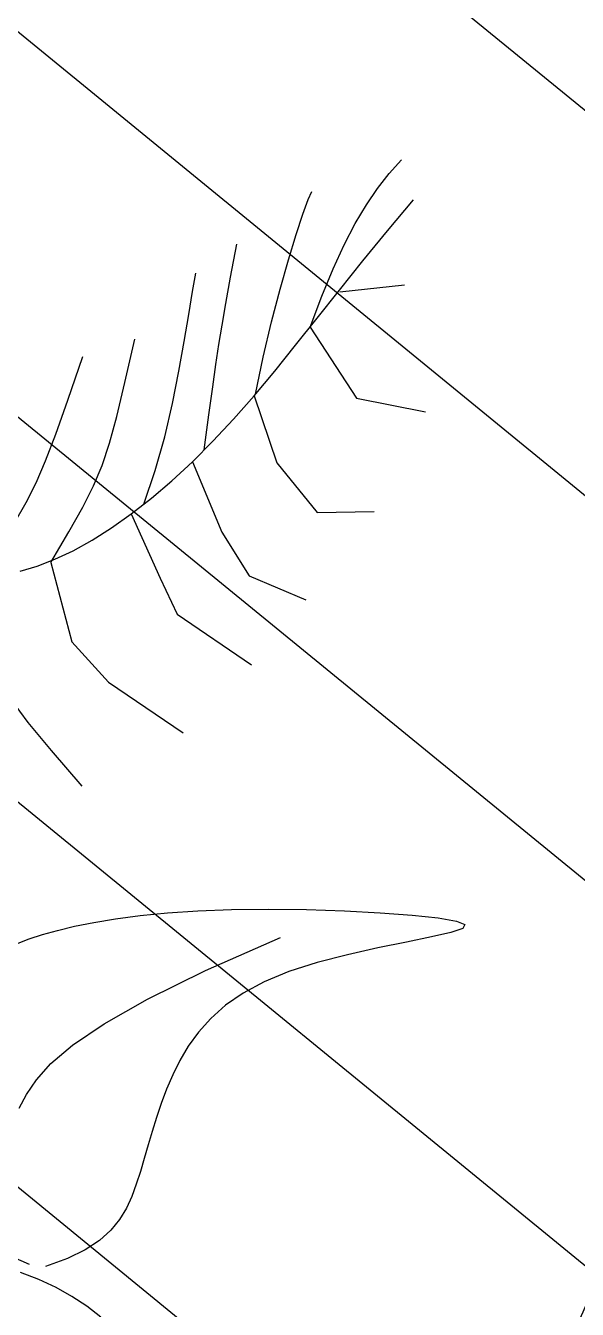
# Model space of a CAD drawing. Header units: millimetres. Extents: x -1030105 to 906887, y -616134 to 1220667.
# Drawn here: x -75108 to -74553, y 531583 to 532875 of the extents above; entities that cross this region are included whole.
import ezdxf

# ---------------------------------------------------------------- set-up
doc = ezdxf.new("R2010")
doc.units = ezdxf.units.MM
doc.header["$MEASUREMENT"] = 0
doc.linetypes.add('DASH', pattern=[0.35, 0.25, -0.1])
doc.layers.add('A-Furniture', color=143, linetype='Continuous')
doc.layers.add('A-Tree', color=98, linetype='Continuous')

# ---------------------------------------------------------------- blocks, each defined once
blk = doc.blocks.new('FUR')
at = {"layer": 'A-Furniture'}
for points in [[(-33916, 30608), (-33944.5, 30609.5), (-37418.5, 29102), (-37726.5, 27054), (-37216.5, 25233), (-37626.5, 21209), (-38739.5, 18856.5), (-41860, 14803.1), (-43043.2, 12422.3), (-43017.5, 9941.5), (-40833.5, 8087), (-38107, 9497.5), (-38274.5, 11476.5), (-38397.8, 13212.3), (-37305, 13750.5), (-34500, 13496.5), (-32540.5, 14865.5), (-32374, 19056), (-32479, 20125.5), (-32318, 21223.5), (-30829.5, 21995.5), (-30222, 22657.5), (-30469, 23962.5), (-31626.5, 24580.5), (-32324.5, 25527.5), (-32040.5, 28029), (-32099.5, 29098.5), (-33295, 30496), (-33916, 30608)], [(-29660.9, 8668.4), (-30240.5, 7440.5), (-31632.5, 6036), (-34068.5, 7621), (-33355.5, 10423), (-32253.5, 12656), (-31698.5, 16985.4)]]:
    blk.add_spline(points, degree=3, dxfattribs=at)
at = {"layer": 'A-Furniture', "color": 8, "linetype": 'DASH', "ltscale": 50}
blk.add_spline([(-36646, 29577.5), (-37284.5, 28277.5), (-36676, 26342), (-36463, 23656.5), (-37614.5, 20053), (-40425.5, 16182), (-42274, 13633.5), (-42830.5, 10964), (-42047, 9112), (-39697.5, 8972), (-38258, 10282.5), (-39334, 12606), (-37866.5, 13929), (-35698, 13970.5), (-34500.5, 13942.5), (-32416, 18555.5), (-32464, 21915.5), (-30663, 22279), (-30458.5, 23387), (-31963.5, 24634), (-33009, 26390), (-32199.5, 28680), (-33338.5, 30308), (-34838.5, 30477), (-36023, 30096.5), (-36646, 29577.5)], degree=3, dxfattribs=at)
blk.add_open_spline([(-56447, -6097), (-55194.8, -4879.4), (-50278.9, -2284.6), (-42421.5, -5454.8), (-32732.5, -11254), (-23302, -9202), (-18024, -504.5), (-16595.5, 8921.5), (-19600.3, 15918.3), (-21321.2, 18705.6), (-21789.7, 19345)], degree=3, knots=[32574.726206, 32574.726206, 32574.726206, 32574.726206, 37697.741245, 48060.131859, 55585.251958, 69452.989742, 76151.422264, 84447.837047, 94470.773244, 98031.734889, 98031.734889, 98031.734889, 98031.734889], dxfattribs=at)
at = {"layer": 'A-Furniture'}
blk.add_open_spline([(-29679.2, 8676.4), (-29722.6, 8576.2), (-29765.9, 8476.1), (-29896.7, 8178.8), (-29986.5, 7981), (-30102.3, 7747.6), (-30118.8, 7714.7), (-30169.2, 7615.8), (-30204, 7549.5), (-30251.2, 7462.5), (-30262.3, 7442.1), (-30284.9, 7401.2), (-30296.3, 7380.8), (-30331, 7319.4), (-30354.6, 7278.4), (-30427.1, 7156), (-30477.6, 7074.8), (-30599.8, 6890.7), (-30673.2, 6789.1), (-30828.1, 6598.1), (-30909.5, 6508.7), (-31058.9, 6368.3), (-31125.1, 6313.3), (-31262.2, 6215.8), (-31333, 6173.3), (-31464.4, 6110.3), (-31524.1, 6087.2), (-31602.8, 6064.1), (-31620.5, 6059.4), (-31673.2, 6046.8), (-31708.7, 6040.1), (-31816.8, 6025), (-31890.9, 6021.5), (-32041.6, 6026.8), (-32118.2, 6035.6), (-32272.6, 6064.4), (-32350.4, 6084.4), (-32506.1, 6134.8), (-32583.9, 6165), (-32781, 6254.2), (-32899.3, 6319.6), (-33127.9, 6468.6), (-33238.2, 6552.2), (-33445.8, 6733.7), (-33543.2, 6831.5), (-33720.3, 7037.3), (-33799.9, 7145.2), (-33925.8, 7349.1), (-33975.3, 7444.1), (-34028.4, 7570.8), (-34040.4, 7601.6), (-34062.3, 7663.4), (-34072.3, 7694.3), (-34099.3, 7787.3), (-34113.6, 7849.6), (-34140.9, 8008.4), (-34149.2, 8105.3), (-34150.9, 8299.9), (-34144.4, 8397.6), (-34118.6, 8593.4), (-34099.4, 8691.6), (-34050.3, 8888), (-34020.3, 8986.2), (-33933, 9236.4), (-33869.5, 9388.1), (-33729.3, 9689.6), (-33652.6, 9839.4), (-33493.8, 10135.7), (-33411.6, 10282.2), (-33249.4, 10570.9), (-33169.4, 10712.9), (-32948.8, 11108.9), (-32812.2, 11359.5), (-32559.3, 11860.6), (-32442.8, 12111.1), (-32319, 12420.9), (-32297.9, 12475.5), (-32260.9, 12575.2), (-32244.7, 12620.2), (-32213.3, 12710.6), (-32198, 12756), (-32153.7, 12892.7), (-32126.1, 12984.6), (-32048.3, 13262.3), (-32003.5, 13450.2), (-31887.6, 14015.2), (-31833.6, 14398.9), (-31755.3, 15178), (-31730.9, 15573.3), (-31698.5, 16307.8), (-31688.5, 16646.3), (-31678.5, 16984.8)], degree=3, knots=[0, 0, 0, 0, 336.83379, 336.83379, 997.889882, 997.889882, 1106.073127, 1106.073127, 1322.439616, 1322.439616, 1388.499151, 1388.499151, 1454.558686, 1454.558686, 1586.677756, 1586.677756, 1850.915896, 1850.915896, 2199.852482, 2199.852482, 2548.789068, 2548.789068, 2809.561326, 2809.561326, 3070.333583, 3070.333583, 3277.331374, 3277.331374, 3336.510565, 3336.510565, 3452.983574, 3452.983574, 3686.886496, 3686.886496, 3920.789419, 3920.789419, 4154.692341, 4154.692341, 4388.595264, 4388.595264, 4752.463229, 4752.463229, 5116.331194, 5116.331194, 5480.199159, 5480.199159, 5844.067124, 5844.067124, 6148.886915, 6148.886915, 6246.583121, 6246.583121, 6344.279326, 6344.279326, 6539.671737, 6539.671737, 6841.233714, 6841.233714, 7142.79569, 7142.79569, 7444.357667, 7444.357667, 7745.919643, 7745.919643, 8213.042111, 8213.042111, 8680.16458, 8680.16458, 9147.287048, 9147.287048, 9614.409516, 9614.409516, 10463.170966, 10463.170966, 11311.932416, 11311.932416, 11492.812225, 11492.812225, 11640.504318, 11640.504318, 11788.19641, 11788.19641, 12083.580595, 12083.580595, 12674.348965, 12674.348965, 13838.516737, 13838.516737, 15002.684509, 15002.684509, 15987.787285, 15987.787285, 15987.787285, 15987.787285], dxfattribs=at)
blk = doc.blocks.new('CAY8')
at = {"color": 0, "linetype": 'ByBlock'}
for p, q in [((-570.16, -212.85), (-580.78, -214.42)), ((-560.4, -210.81), (-570.16, -212.85)), ((-550.24, -208.09), (-560.4, -210.81)), ((-609.59, -217.08), (-630.27, -218.6)), ((-593.51, -215.76), (-609.59, -217.08)), ((-580.78, -214.42), (-593.51, -215.76)), ((-529.92, -216.05), (-534.14, -222.93)), ((-534.14, -222.93), (-539.11, -229.81)), ((-537.29, -228.34), (-552.66, -232.65)), ((-539.11, -229.81), (-544.93, -236.73)), ((-537.29, -228.34), (-505.18, -246.6)), ((-473.16, -226.95), (-465.16, -236.9)), ((-564.96, -235.86), (-575.41, -238.1)), ((-552.66, -232.65), (-564.96, -235.86)), ((-623.81, -239.83), (-643.8, -239.08)), ((-608.23, -240.22), (-623.81, -239.83)), ((-595.8, -240.15), (-608.23, -240.22)), ((-585.27, -239.49), (-595.8, -240.15)), ((-575.41, -238.1), (-585.27, -239.49)), ((-544.93, -236.73), (-551.63, -243.69)), ((-465.16, -236.9), (-455.67, -250.19)), ((-551.63, -243.69), (-559.18, -250.67)), ((-505.18, -246.6), (-492, -267.18)), ((-559.18, -250.67), (-567.56, -257.64)), ((-455.67, -250.19), (-443.75, -267.61)), ((-671.17, -258.63), (-679.52, -257.99)), ((-660.73, -259.64), (-671.17, -258.63)), ((-567.56, -257.64), (-576.73, -264.56)), ((-567.56, -257.64), (-543, -277.63)), ((-367.82, -257.44), (-371.5, -262.31)), ((-648.54, -260.81), (-660.73, -259.64)), ((-634.94, -261.94), (-648.54, -260.81)), ((-620.28, -262.83), (-634.94, -261.94)), ((-604.9, -263.27), (-620.28, -262.83)), ((-589.13, -263.05), (-604.9, -263.27)), ((-573.32, -261.99), (-589.13, -263.05)), ((-576.73, -264.56), (-586.63, -271.4)), ((-371.5, -262.31), (-374.87, -267.58)), ((-492, -267.18), (-478.51, -305.29)), ((-374.87, -267.58), (-378.39, -273.6)), ((-681.64, -273.52), (-696.66, -272.35)), ((-669.77, -274.46), (-681.64, -273.52)), ((-659.96, -275.31), (-669.77, -274.46)), ((-651.13, -276.16), (-659.96, -275.31)), ((-642.17, -277.14), (-651.13, -276.16)), ((-586.63, -271.4), (-597.24, -278.13)), ((-378.39, -273.6), (-382.14, -280.52)), ((-632.01, -278.34), (-642.17, -277.14)), ((-619.55, -279.9), (-632.01, -278.34)), ((-603.71, -281.9), (-619.55, -279.9)), ((-597.24, -278.13), (-608.51, -284.71)), ((-597.24, -278.13), (-570.05, -299.05)), ((-543, -277.63), (-529.39, -289.03)), ((-382.14, -280.52), (-386.07, -288.44)), ((-311.16, -281.62), (-319.87, -286.05)), ((-303.69, -279.08), (-311.16, -281.62)), ((-296.92, -277.45), (-303.69, -279.08)), ((-608.51, -284.71), (-620.41, -291.11)), ((-319.87, -286.05), (-330.36, -293.36)), ((-620.41, -291.11), (-632.89, -297.31)), ((-529.39, -289.03), (-515.91, -327.14)), ((-386.07, -288.44), (-390.15, -297.46)), ((-330.36, -293.36), (-343.17, -304.53)), ((-231.68, -291.6), (-230.39, -299.7)), ((-724.32, -298.22), (-728.2, -298.8)), ((-717.37, -297.59), (-724.32, -298.22)), ((-707.77, -297), (-717.37, -297.59)), ((-695.9, -296.54), (-707.77, -297)), ((-682.17, -296.29), (-695.9, -296.54)), ((-666.99, -296.35), (-682.17, -296.29)), ((-650.74, -296.81), (-666.99, -296.35)), ((-633.82, -297.75), (-650.74, -296.81)), ((-632.89, -297.31), (-645.96, -303.41)), ((-632.89, -297.31), (-606.49, -314.88)), ((-570.05, -299.05), (-554.22, -315.94)), ((-390.15, -297.46), (-394.37, -307.68)), ((-224.84, -305.73), (-225.74, -296.96)), ((-645.96, -303.41), (-659.6, -309.51)), ((-343.17, -304.53), (-358.86, -320.56)), ((-659.6, -309.51), (-673.82, -315.72)), ((-394.37, -307.68), (-398.67, -319.2)), ((-237.19, -315.66), (-231.25, -307.06)), ((-223.35, -314.03), (-224.84, -305.73)), ((-684, -315.23), (-697.14, -317)), ((-673.82, -315.72), (-688.6, -322.15)), ((-669.21, -313.71), (-684, -315.23)), ((-669.21, -313.71), (-643.67, -341.9)), ((-606.49, -314.88), (-589.61, -338.1)), ((-554.22, -315.94), (-550.34, -343.28)), ((-243.01, -322.39), (-237.19, -315.66)), ((-221.29, -321.95), (-223.35, -314.03)), ((-719.25, -321.37), (-728.61, -324.01)), ((-708.83, -319.04), (-719.25, -321.37)), ((-697.14, -317), (-708.83, -319.04)), ((-688.6, -322.15), (-703.95, -328.91)), ((-687.89, -322.57), (-698.37, -349.7)), ((-398.67, -319.2), (-403.04, -332.12)), ((-358.86, -320.56), (-377.97, -342.41)), ((-248.75, -327.49), (-243.01, -322.39)), ((-218.71, -329.54), (-221.29, -321.95)), ((-737.08, -327), (-744.88, -330.34)), ((-728.61, -324.01), (-737.08, -327)), ((-254.44, -331.21), (-248.75, -327.49)), ((-744.88, -330.34), (-752.18, -334.07)), ((-703.95, -328.91), (-719.85, -336.11)), ((-403.04, -332.12), (-407.44, -346.55)), ((-265.83, -335.42), (-260.12, -333.77)), ((-260.12, -333.77), (-254.44, -331.21)), ((-215.64, -336.84), (-218.71, -329.54)), ((-719.85, -336.11), (-736.31, -343.85)), ((-589.61, -338.1), (-596.6, -362.7)), ((-328.96, -340.14), (-322.02, -339.13)), ((-322.02, -339.13), (-315.24, -338.44)), ((-315.24, -338.44), (-308.59, -338)), ((-308.59, -338), (-302.09, -337.74)), ((-302.09, -337.74), (-295.73, -337.58)), ((-295.73, -337.58), (-289.5, -337.44)), ((-289.5, -337.44), (-283.4, -337.25)), ((-283.4, -337.25), (-277.43, -336.94)), ((-277.43, -336.94), (-271.58, -336.4)), ((-271.58, -336.4), (-265.83, -335.42)), ((-643.67, -341.9), (-645.6, -373.46)), ((-377.97, -342.41), (-401.03, -371.09)), ((-350.51, -346.39), (-343.23, -343.59)), ((-343.23, -343.59), (-336.03, -341.57)), ((-336.03, -341.57), (-328.96, -340.14)), ((-407.44, -346.55), (-411.81, -362.42)), ((-365.22, -355.06), (-357.85, -350.15)), ((-357.85, -350.15), (-350.51, -346.39)), ((-372.58, -361.3), (-365.22, -355.06)), ((-411.81, -362.42), (-416.01, -379.07)), ((-379.9, -369.07), (-372.58, -361.3)), ((-387.15, -378.56), (-379.9, -369.07)), ((-416.01, -379.07), (-419.86, -395.68)), ((-394.28, -389.77), (-387.15, -378.56)), ((-401.15, -402.03), (-394.28, -389.77)), ((-419.86, -395.68), (-423.19, -411.44)), ((-407.59, -414.47), (-401.15, -402.03)), ((-423.19, -411.44), (-425.81, -425.52)), ((-413.45, -426.24), (-407.59, -414.47)), ((-425.81, -425.52), (-427.56, -437.11)), ((-418.55, -436.49), (-413.45, -426.24)), ((-427.56, -437.11), (-428.26, -445.38)), ((-422.74, -444.36), (-418.55, -436.49)), ((-428.26, -445.38), (-427.73, -449.52)), ((-427.73, -449.52), (-425.85, -448.99)), ((-425.85, -448.99), (-422.74, -444.36))]:
    blk.add_line(p, q, dxfattribs=at)
blk = doc.blocks.new('CÂY')
at = {"layer": 'A-Tree', "color": 8, "ltscale": 10, "xscale": -2.242546808719635, "yscale": 2.242546808719636, "zscale": 2.242546808719635, "rotation": 75.15063776577564}
blk.add_blockref('CAY8', (13307.3, 22190), dxfattribs=at)
blk = doc.blocks.new('BỐ TRÍ LAY OUT')
at = {"layer": 'A-Furniture', "color": 3}
for name, p in [('CÂY', (4286.8, 4469.3)), ('FUR', (48783.7, 18654.7))]:
    blk.add_blockref(name, p, dxfattribs=at)
blk = doc.blocks.new('BẬC THANG')
at = {"color": 0}
for p, q in [((-138.6, -5186.7), (1409.3, -6453.2)), ((-328.5, -5418.9), (1219.4, -6685.4)), ((-518.5, -5651.1), (1029.4, -6917.6)), ((-708.5, -5883.3), (839.4, -7149.8)), ((-898.5, -6115.5), (649.5, -7382))]:
    blk.add_line(p, q, dxfattribs=at)
blk = doc.blocks.new('KIẾN TRÚC')
h = blk.add_hatch(color=9)
h.dxf.hatch_style = 1
edge = h.paths.add_edge_path(flags=16)
edge.add_line((62282, 27412), (55232.8, 27412))
edge.add_arc((32545.5, 30716.7), 22926.7, 284.53695, 351.71258, ccw=False)
edge.add_line((38300.2, 8523.9), (13217.5, 8523.9))
edge.add_arc((23753.1, 24110.8), 18813.6, 227.76772, 235.9443, ccw=False)
edge.add_arc((7788.8, 12733.4), 4187, 236.059, 322.4361, ccw=False)
edge.add_arc((13873.6, 18503.3), 12505.3, 190.83274, 227.66057, ccw=False)
edge.add_arc((25477.5, 20792.2), 24332.7, 180.68322, 190.99113, ccw=False)
edge.add_arc((3282.9, 20557.2), 2137.1, 101.0808, 181.4794, ccw=False)
edge.add_line((2872.2, 22654.5), (4986.1, 23013.1))
edge.add_arc((28039.7, 24288.4), 23088.9, 153.20143, 183.1663, ccw=False)
edge.add_arc((10232.3, 40544.6), 6483.1, 182.84011, 244.39627, ccw=False)
edge.add_arc((-6425, 39970.9), 10185.3, 1.42081, 26.70696)
edge.add_arc((10590.6, 49414.3), 9292.7, 144.71332, 211.57549, ccw=False)
edge.add_arc((-12326.2, 64090.2), 17935.6, 328.73754, 356.18995)
edge.add_arc((16735.3, 62308.6), 11181, 84.12439, 176.97619, ccw=False)
edge.add_arc((20709, 99752.5), 26473.2, 263.86537, 288.48696)
edge.add_arc((35667.4, 54479.7), 21207.1, 73.35107, 108.03024, ccw=False)
edge.add_arc((44765.5, 84516.2), 10177.4, 252.72587, 285.71301)
edge.add_arc((49659, 68416), 6655.6, 49.49954, 108.73112, ccw=False)
edge.add_arc((48035, 66009.8), 9545.5, -2.32883, 51.46764, ccw=False)
edge.add_line((57572.7, 65622), (49483.5, 65623.9))
edge.add_line((49483.5, 65623.9), (62282, 65623.9))
edge.add_line((62282, 65623.9), (62282, 27412))
h.paths.add_polyline_path([(0, 77895.5), (64428.5, 77895.5), (64428.5, -0.6), (-1.8, 0.6)])
at = {"color": 3}
blk.add_blockref('BẬC THANG', (31446.2, 42857.6), dxfattribs=at)

msp = doc.modelspace()

# ---------------------------------------------------------------- block references
at = {"color": 3}
for name, p in [('KIẾN TRÚC', (-106778.5, 495876.5)), ('BỐ TRÍ LAY OUT', (-93480.293, 504642.113))]:
    msp.add_blockref(name, p, dxfattribs=at)

doc.saveas('drawing.dxf')
